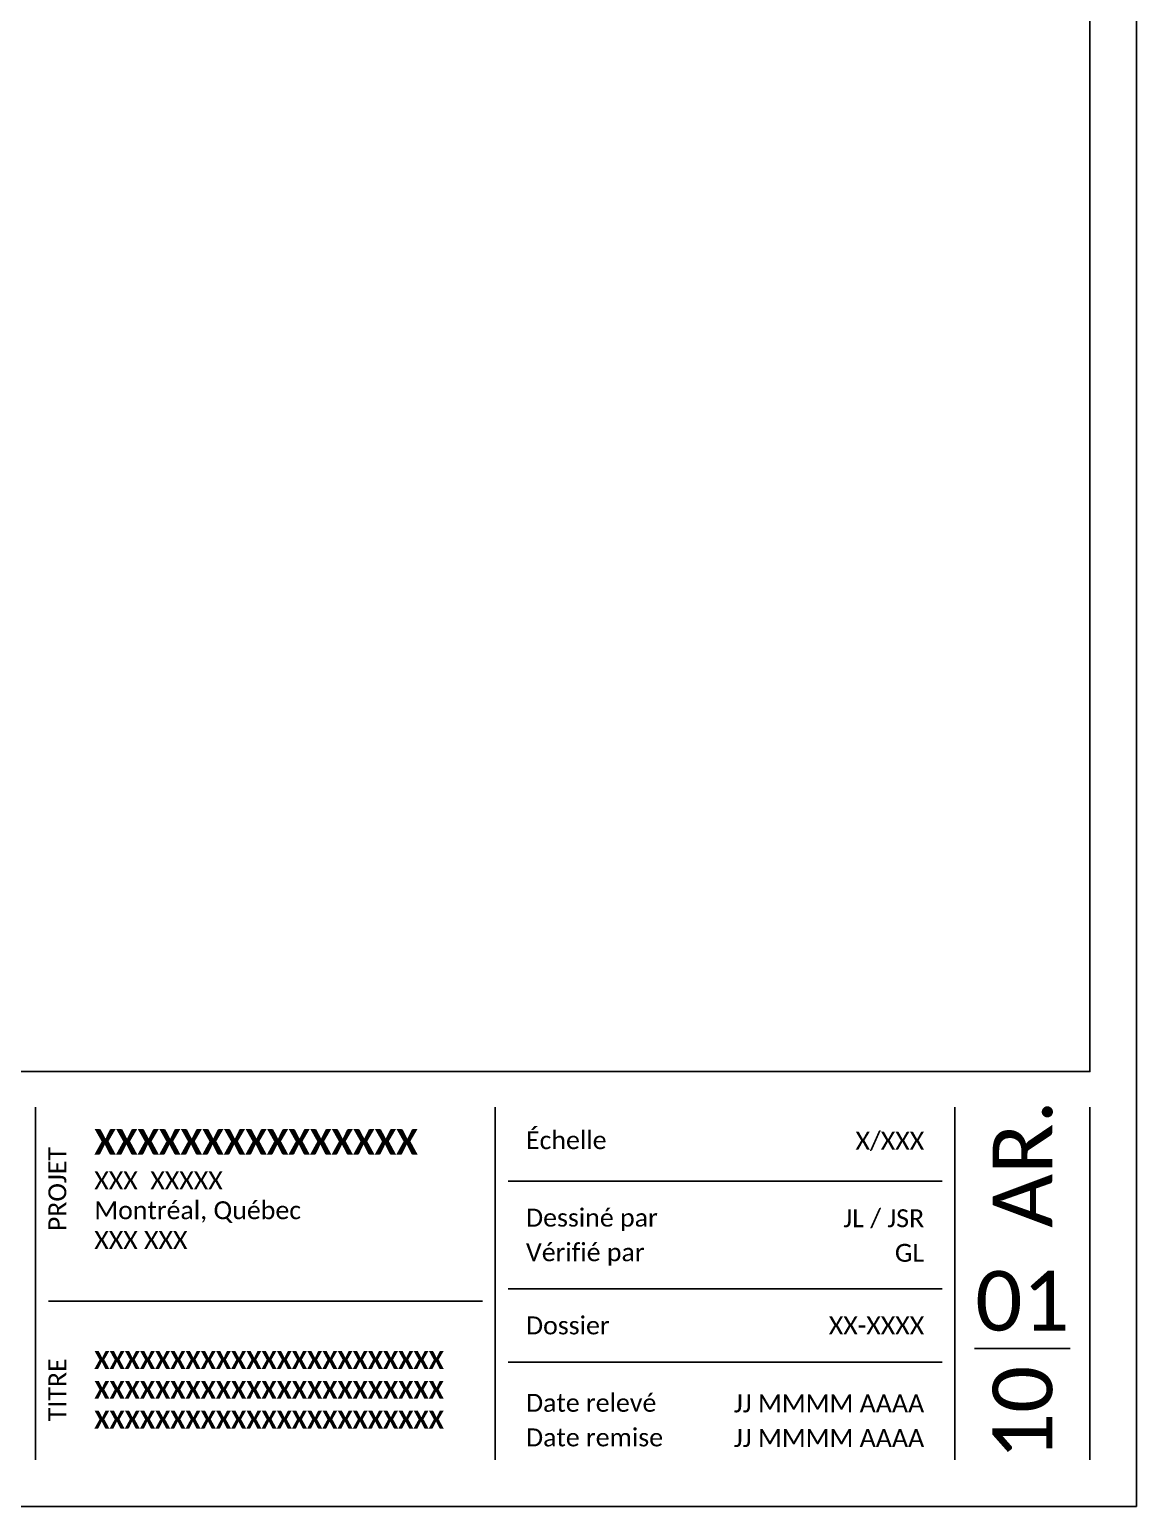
# Paper-space layout 'LEDGER-VERTICAL-IMPERIAL' of a CAD drawing. Header units: inches. Extents: x 0 to 11, y -3.8 to 17.
# Drawn here: x 6.04 to 11, y 0 to 6.62 of the extents above; entities that cross this region are included whole.
import ezdxf
from ezdxf.enums import TextEntityAlignment as Align

# ---------------------------------------------------------------- set-up
doc = ezdxf.new("R2010")
doc.units = ezdxf.units.IN
doc.header["$LTSCALE"] = 25
doc.header["$MEASUREMENT"] = 0
doc.layers.add('CARTOUCHE', color=7, linetype='Continuous')
doc.styles.add('Cartouche', font='calibri.ttf')
doc.styles.get("Standard").update_dxf_attribs({"font": 'stylu.ttf'})

psp = doc.layouts.new('LEDGER-VERTICAL-IMPERIAL')

# ---------------------------------------------------------------- linework, layer by layer
at = {"layer": 'CARTOUCHE'}
for p, q in [((6.0698, 1.7886), (6.0698, 0.2082)), ((8.1284, 1.7886), (8.1284, 0.2082)), ((8.1284, 1.7886), (8.1284, 0.2082)), ((10.187, 1.7886), (10.187, 0.2082)), ((10.7918, 0.2082), (10.7918, 1.7886)), ((8.1859, 1.4573), (10.1295, 1.4573)), ((8.1859, 0.9747), (10.1295, 0.9747)), ((6.1273, 0.9189), (8.0709, 0.9189)), ((10.2753, 0.7075), (10.7035, 0.7075)), ((8.1859, 0.647), (10.1295, 0.647))]:
    psp.add_line(p, q, dxfattribs=at)
psp.add_lwpolyline([(0, 0), (11, 0), (11, 17), (0, 17)], close=True, dxfattribs=at)
at = {"layer": 'CARTOUCHE', "ltscale": 5}
psp.add_lwpolyline([(0.6246, 16.7918), (10.7918, 16.7918), (10.7918, 1.9476), (0.6246, 1.9476)], close=True, dxfattribs=at)

# ---------------------------------------------------------------- texts
at = {"layer": 'CARTOUCHE', "style": 'Cartouche'}
for s, p in [('AR.', (10.4894, 1.2484)), ('10', (10.4894, 0.2082))]:
    psp.add_text(s, height=0.26708, rotation=90, dxfattribs=at).set_placement(p, align=Align.MIDDLE_LEFT)
for s, height, p in [('Échelle', 0.08012, (8.266, 1.6406)), ('Dessiné par', 0.080124, (8.266, 1.2935)), ('Vérifié par', 0.080124, (8.266, 1.1386)), ('Dossier', 0.08012, (8.266, 0.8109)), ('Date relevé', 0.080124, (8.266, 0.4641)), ('Date remise', 0.080124, (8.266, 0.3092))]:
    psp.add_text(s, height=height, dxfattribs=at).set_placement(p, align=Align.MIDDLE_LEFT)
for s, height, p in [('X/XXX', 0.08012, (10.0494, 1.6381)), ('JL / JSR', 0.08012, (10.0494, 1.291)), ('GL', 0.08012, (10.0494, 1.1361)), ('XX-XXXX', 0.08012, (10.0494, 0.8109)), ('JJ MMMM AAAA', 0.080124, (10.0494, 0.4616)), ('JJ MMMM AAAA', 0.080124, (10.0494, 0.3067))]:
    psp.add_text(s, height=height, dxfattribs=at).set_placement(p, align=Align.MIDDLE_RIGHT)
for s, p in [('PROJET', (6.1273, 1.4216)), ('TITRE', (6.1273, 0.5225))]:
    psp.add_text(s, height=0.08012, rotation=90, dxfattribs=at).set_placement(p, align=Align.TOP_CENTER)
psp.add_text('01', height=0.26708, dxfattribs=at).set_placement((10.4894, 0.7075), align=Align.BOTTOM_CENTER)
at = {"layer": 'CARTOUCHE', "linetype": 'Continuous', "ltscale": 10, "insert": (6.333, 1.4216), "char_height": 0.113686, "width": 1.479706, "attachment_point": 4}
psp.add_mtext('{\\fCalibri|b1|i0|c0|p34;XXXXXXXXXXXXXXX\\P\\fCalibri|b0|i0|c0|p34;\\H0.70478x;XXX  XXXXX\\PMontréal, Québec\\PXXX XXX}', dxfattribs=at)
at = {"layer": 'CARTOUCHE', "linetype": 'Continuous', "ltscale": 10, "insert": (6.333, 0.5225), "char_height": 0.080124, "width": 1.598301, "attachment_point": 4, "style": 'Cartouche'}
psp.add_mtext('{\\fCalibri|b1|i0|c0|p34;XXXXXXXXXXXXXXXXXXXXXXX\\PXXXXXXXXXXXXXXXXXXXXXXX\\PXXXXXXXXXXXXXXXXXXXXXXX}', dxfattribs=at)

doc.saveas('drawing.dxf')
